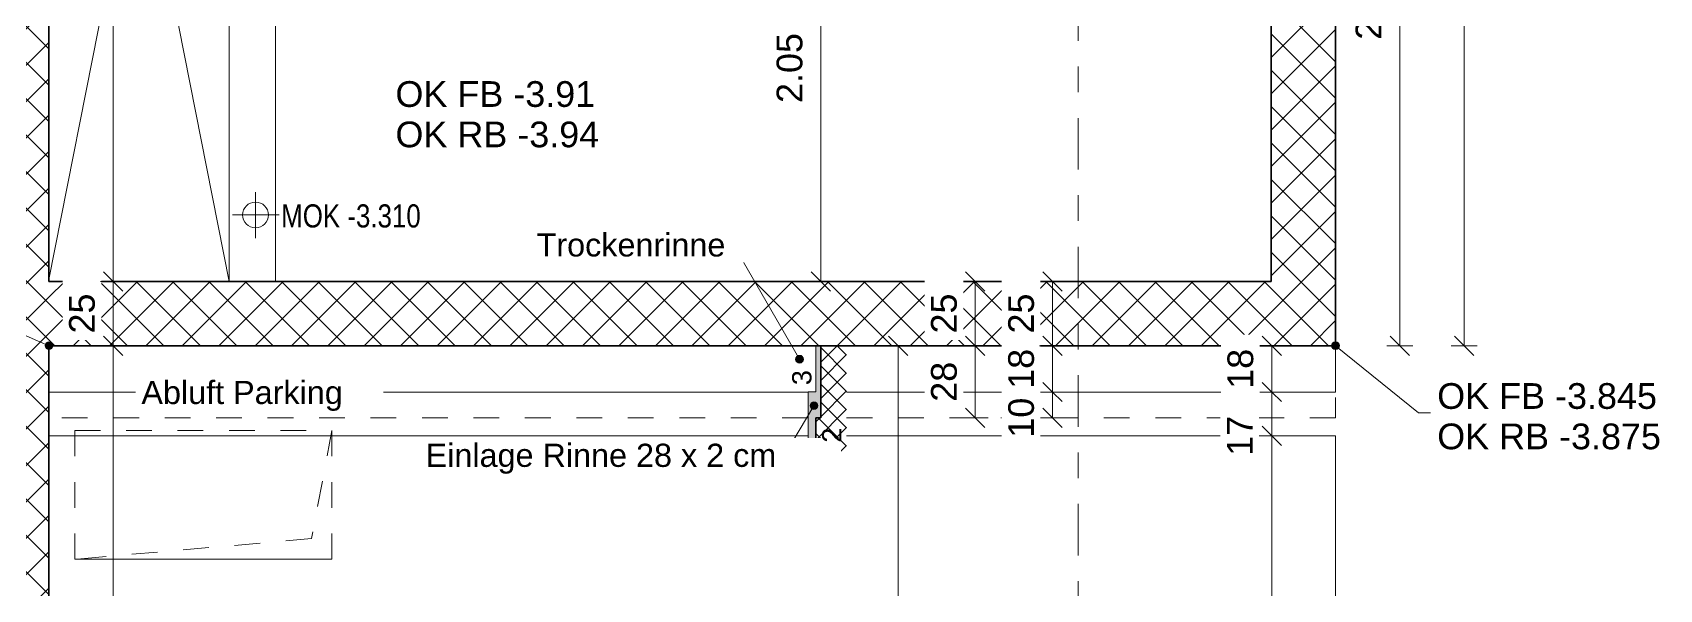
# Model space of a CAD drawing. Header units: metres. Extents: x -86 to 44, y -23 to 39.
# Drawn here: x -62.77 to -56.45, y 23.55 to 25.72 of the extents above; entities that cross this region are included whole.
import ezdxf

# ---------------------------------------------------------------- set-up
doc = ezdxf.new("R2010")
doc.units = ezdxf.units.M
for name, pattern in [('_Rasterlinie_', [0.375, 0.2, -0.05, 0.075, -0.05]), ('_Verdeckte Linien_', [0.15, 0.1, -0.05]), ('Gestrichelt', [0.1, 0.05, -0.05]), ('Strichpunkt - Fein', [0.2, 0.1, -0.05, 0, -0.05])]:
    doc.linetypes.add(name, pattern=pattern)
for name, color, linetype, lineweight in [('A-____-____-DIMS', 7, 'Continuous', 5), ('A-____-____-DIMS-50', 7, 'Continuous', 5), ('A-DETL-GENF-OTLN', 7, 'Continuous', 9), ('A-FLOR-____-OTLN', 7, 'Continuous', 9), ('A-GENM-____-OTLN', 7, 'Continuous', 9), ('A-WALL-____-MCUT', 7, 'Continuous', 35), ('A-WALL-____-PATT', 7, 'Continuous', 35), ('C-PRKG-____-OTLN', 7, 'Continuous', 9), ('G-____-____-DIMS', 7, 'Continuous', 5), ('I-WALL-____-OTLN', 7, 'Continuous', 9), ('S-GRID-____-OTLN', 7, 'Continuous', 5), ('Text', 7, 'Continuous', 5)]:
    doc.layers.add(name, color=color, linetype=linetype, lineweight=lineweight)
doc.layers.add('A-DETL-____-OTLN', color=5, linetype='Continuous', lineweight=9, true_color=0x0000ff)
doc.styles.add('Arial', font='arial.ttf', dxfattribs={"height": 0.09})
doc.styles.add('Arial_1', font='arial.ttf', dxfattribs={"height": 0.1})
doc.styles.add('Arial_2', font='arial.ttf', dxfattribs={"height": 0.075})
doc.styles.add('Arial_4', font='arial.ttf', dxfattribs={"width": 0.8, "height": 0.09})
doc.dimstyles.new('Arial_2_00mm_fein_2', dxfattribs={"dimscale": 0.3048, "dimtxt": 0.102026, "dimasz": 0.246063, "dimexe": 0.164042, "dimexo": 0.0625, "dimgap": 0.123031, "dimtad": 1, "dimrnd": 0.005, "dimzin": 0, "dimdsep": 46, "dimtxsty": 'Arial_1', "dimblk1": 'OBLIQUE', "dimblk2": 'OBLIQUE', "dimsah": 1, "dimcen": 0.09, "dimazin": 0, "dimtfac": 1, "dimtdec": 4, "dimtix": 1, "dimtmove": 0, "dimatfit": 3, "dimfxl": 0.164042, "dimfxlon": 1, "dimtvp": 1, "dimtfill": 1, "dimtolj": 1, "dimtzin": 0, "dimarcsym": 2})
doc.dimstyles.new('SUB_Rohbau_fein_1', dxfattribs={"dimscale": 0.3048, "dimtxt": 0.102026, "dimasz": 0.246063, "dimexe": 0.164042, "dimexo": 0.0625, "dimgap": 0.123031, "dimtad": 1, "dimrnd": 0.005, "dimzin": 0, "dimdsep": 46, "dimtxsty": 'Arial_1', "dimblk1": 'OBLIQUE', "dimblk2": 'OBLIQUE', "dimsah": 1, "dimcen": 0.09, "dimazin": 0, "dimtfac": 1, "dimtdec": 4, "dimtix": 1, "dimtmove": 0, "dimatfit": 3, "dimfxl": 0.164042, "dimfxlon": 1, "dimtvp": 1, "dimtfill": 1, "dimtolj": 1, "dimtzin": 0, "dimarcsym": 2})
doc.dimstyles.new('SUB_Rohbau_fein_2', dxfattribs={"dimscale": 0.3048, "dimtxt": 0.102026, "dimasz": 0.246063, "dimexe": 0.164042, "dimexo": 0.0625, "dimgap": 0.123031, "dimtad": 1, "dimrnd": 0.005, "dimzin": 0, "dimdsep": 46, "dimtxsty": 'Arial_1', "dimblk1": 'OBLIQUE', "dimblk2": 'OBLIQUE', "dimsah": 1, "dimcen": 0.09, "dimazin": 0, "dimtfac": 1, "dimtdec": 4, "dimtix": 1, "dimtmove": 2, "dimatfit": 3, "dimfxl": 0.164042, "dimfxlon": 1, "dimtvp": 1, "dimtfill": 1, "dimtolj": 1, "dimtzin": 0, "dimarcsym": 2})
doc.dimstyles.new('SUB_Rohbau_fein_3', dxfattribs={"dimscale": 0.3048, "dimtxt": 0.102026, "dimasz": 0.246063, "dimexe": 0.164042, "dimexo": 0.0625, "dimgap": 0.123031, "dimtad": 1, "dimdec": 1, "dimlfac": 100, "dimrnd": 0.5, "dimdsep": 46, "dimtxsty": 'Arial_1', "dimblk1": 'OBLIQUE', "dimblk2": 'OBLIQUE', "dimsah": 1, "dimcen": 0.09, "dimazin": 0, "dimtfac": 1, "dimtdec": 4, "dimtix": 1, "dimtmove": 2, "dimatfit": 3, "dimfxl": 0.164042, "dimfxlon": 1, "dimtvp": 1, "dimtfill": 1, "dimtolj": 1, "dimtzin": 0, "dimarcsym": 2})
doc.dimstyles.new('SUB_Rohbau_fein_6', dxfattribs={"dimscale": 0.3048, "dimtxt": 0.102026, "dimasz": 0.246063, "dimexe": 0.164042, "dimexo": 0.0625, "dimgap": 0.123031, "dimtad": 1, "dimdec": 1, "dimlfac": 100, "dimrnd": 0.5, "dimdsep": 46, "dimtxsty": 'Arial_1', "dimblk1": 'OBLIQUE', "dimblk2": 'OBLIQUE', "dimsah": 1, "dimcen": 0.09, "dimazin": 0, "dimtfac": 1, "dimtdec": 4, "dimtix": 1, "dimtmove": 0, "dimatfit": 3, "dimfxl": 0.164042, "dimfxlon": 1, "dimtvp": 1, "dimtfill": 1, "dimtolj": 1, "dimtzin": 0, "dimarcsym": 2})
doc.dimstyles.new('SUB_Rohbau_fein_7', dxfattribs={"dimscale": 0.3048, "dimtxt": 0.102026, "dimasz": 0.246063, "dimexe": 0.164042, "dimexo": 0.0625, "dimgap": 0.123031, "dimtad": 1, "dimrnd": 0.005, "dimzin": 0, "dimdsep": 46, "dimtxsty": 'Arial_1', "dimblk1": 'OBLIQUE', "dimblk2": 'OBLIQUE', "dimsah": 1, "dimcen": 0.09, "dimazin": 0, "dimtfac": 1, "dimtdec": 4, "dimtix": 1, "dimtmove": 0, "dimatfit": 3, "dimfxl": 0.164042, "dimfxlon": 1, "dimtvp": 1, "dimtfill": 1, "dimtolj": 1, "dimtzin": 0, "dimarcsym": 2})
doc.dimstyles.new('SUB_Rohbau_fein_8', dxfattribs={"dimscale": 0.3048, "dimtxt": 0.102026, "dimasz": 0.246063, "dimexe": 0.164042, "dimexo": 0.0625, "dimgap": 0.123031, "dimtad": 1, "dimdec": 1, "dimlfac": 100, "dimrnd": 0.5, "dimdsep": 46, "dimtxsty": 'Arial_1', "dimblk1": 'OBLIQUE', "dimblk2": 'OBLIQUE', "dimsah": 1, "dimcen": 0.09, "dimazin": 0, "dimtfac": 1, "dimtdec": 4, "dimtix": 1, "dimtmove": 0, "dimatfit": 3, "dimfxl": 0.164042, "dimfxlon": 1, "dimtvp": 1, "dimtfill": 1, "dimtolj": 1, "dimtzin": 0, "dimarcsym": 2})
pattern_1 = [(45, (0, 0), (-0.07071068, 0.07071068), []), (135, (0, 0), (-0.07071068, -0.07071068), [])]

# ---------------------------------------------------------------- blocks, each defined once
blk = doc.blocks.new('PP_Parkplatz - 2650 x 5000-8868460--01_UG_OK_FFB_AF')
at = {"layer": 'C-PRKG-____-OTLN', "color": 253, "true_color": 0x999999}
for p, q in [((-62.708, 24.151), (-62.608, 24.151)), ((-62.708, 24.151), (-62.708, 21.5016)), ((-62.608, 24.151), (-62.708, 24.151)), ((-62.708, 24.151), (-62.608, 24.151)), ((-62.708, 21.5016), (-62.708, 24.151)), ((-62.608, 24.151), (-61.608, 24.151)), ((-61.608, 24.151), (-62.608, 24.151)), ((-62.608, 24.151), (-61.608, 24.151)), ((-61.608, 24.151), (-59.758, 24.151)), ((-59.758, 24.151), (-61.608, 24.151)), ((-61.608, 24.151), (-59.758, 24.151)), ((-59.608, 24.151), (-57.708, 24.151)), ((-57.708, 24.151), (-59.608, 24.151)), ((-59.608, 24.151), (-57.708, 24.151)), ((-57.708, 24.151), (-57.708, 21.5016)), ((-57.708, 21.5016), (-57.708, 24.151)), ((-57.708, 24.151), (-57.708, 21.5016)), ((-57.708, 24.151), (-57.708, 24.151)), ((-62.708, 21.5016), (-57.708, 21.5016)), ((-62.708, 21.5016), (-57.708, 21.5016)), ((-57.708, 21.5016), (-62.708, 21.5016)), ((-57.708, 21.5016), (-57.708, 21.5016))]:
    blk.add_line(p, q, dxfattribs=at)
blk = doc.blocks.new('AM_Deckenöffnung rechteckig - DD-31170945--01_UG_OK_FFB_AF')
at = {"layer": 'A-GENM-____-OTLN', "linetype": '_Verdeckte Linien_'}
for p, q in [((-0.25, 0.5), (0.25, 0.5)), ((-0.25, -0.5), (-0.25, 0.5)), ((0.25, 0.5), (0.25, -0.5)), ((0.25, -0.5), (-0.25, -0.5))]:
    blk.add_line(p, q, dxfattribs=at)
blk = doc.blocks.new('AM_BD_DD_Symbol - DD-31170954--01_UG_OK_FFB_AF')
at = {"layer": 'A-DETL-GENF-OTLN', "linetype": 'Strichpunkt - Fein'}
for p, q in [((0.5, 0), (0, 0)), ((0, -1), (0, 0)), ((0, 0), (0.42, -0.08)), ((0.5, -1), (0.5, 0)), ((0.42, -0.08), (0.5, -1)), ((0, -1), (0.5, -1))]:
    blk.add_line(p, q, dxfattribs=at)
blk = doc.blocks.new('DIMBLOCK957--01_UG_OK_FFB_AF')
at = {"layer": 'A-____-____-DIMS-50'}
for p, q in [((-59.408, 24.5016), (-59.4455, 24.5391)), ((-59.408, 24.5016), (-59.458, 24.5016)), ((-59.408, 24.5016), (-59.408, 21.3766)), ((-59.408, 24.5016), (-59.3705, 24.4641)), ((-59.408, 24.5016), (-59.358, 24.5016)), ((-59.408, 21.3766), (-59.458, 21.3766)), ((-59.408, 21.3766), (-59.4455, 21.4141)), ((-59.408, 21.3766), (-59.3705, 21.3391)), ((-59.408, 21.3766), (-59.358, 21.3766))]:
    blk.add_line(p, q, dxfattribs=at)
at = {"layer": 'A-____-____-DIMS-50', "color": 0, "insert": (-59.58, 22.7774), "char_height": 0.1, "width": 0.388091, "attachment_point": 1, "rotation": 90, "line_spacing_factor": 0.941778, "style": 'Arial_1', "bg_fill": 3, "box_fill_scale": 1.25, "bg_fill_color": 256, "bg_fill_true_color": 13158600, "bg_fill_transparency": 0}
blk.add_mtext('3.12\\A2\\H0.5x;\\S5^  ;\\H2x;', dxfattribs=at)
blk = doc.blocks.new('_Oblique')
at = {"color": 0, "linetype": 'ByBlock', "lineweight": -2}
blk.add_line((-0.5, -0.5), (0.5, 0.5), dxfattribs=at)
blk = doc.blocks.new('DIMBLOCK976--01_UG_OK_FFB_AF')
at = {"layer": 'A-____-____-DIMS-50'}
for p, q in [((-62.458, 24.5016), (-62.4955, 24.5391)), ((-62.458, 24.5016), (-62.508, 24.5016)), ((-62.458, 12.5516), (-62.458, 24.5016)), ((-62.458, 24.5016), (-62.4205, 24.4641)), ((-62.458, 24.5016), (-62.408, 24.5016)), ((-62.458, 12.5516), (-62.4955, 12.5891)), ((-62.458, 12.5516), (-62.508, 12.5516)), ((-62.458, 12.5516), (-62.4205, 12.5141)), ((-62.458, 12.5516), (-62.408, 12.5516))]:
    blk.add_line(p, q, dxfattribs=at)
at = {"layer": 'A-____-____-DIMS-50', "color": 0, "insert": (-62.63, 18.3521), "char_height": 0.1, "width": 0.418697, "attachment_point": 1, "rotation": 90, "line_spacing_factor": 0.941778, "style": 'Arial_1', "bg_fill": 3, "box_fill_scale": 1.25, "bg_fill_color": 256, "bg_fill_true_color": 13158600, "bg_fill_transparency": 0}
blk.add_mtext('11.95', dxfattribs=at)
blk = doc.blocks.new('DIMBLOCK977--01_UG_OK_FFB_AF')
at = {"layer": 'A-____-____-DIMS-50'}
for p, q in [((-62.458, 24.7516), (-62.4955, 24.7891)), ((-62.458, 24.7516), (-62.508, 24.7516)), ((-62.458, 24.5016), (-62.458, 24.7516)), ((-62.458, 24.7516), (-62.4205, 24.7141)), ((-62.458, 24.7516), (-62.408, 24.7516)), ((-62.458, 24.5016), (-62.4955, 24.5391)), ((-62.458, 24.5016), (-62.508, 24.5016)), ((-62.458, 24.5016), (-62.4205, 24.4641)), ((-62.458, 24.5016), (-62.408, 24.5016))]:
    blk.add_line(p, q, dxfattribs=at)
at = {"layer": 'A-____-____-DIMS-50', "color": 0, "insert": (-62.63, 24.549), "char_height": 0.1, "width": 0.186088, "attachment_point": 1, "rotation": 90, "line_spacing_factor": 0.941778, "style": 'Arial_1', "bg_fill": 3, "box_fill_scale": 1.25, "bg_fill_color": 256, "bg_fill_true_color": 13158600, "bg_fill_transparency": 0}
blk.add_mtext('25', dxfattribs=at)
blk = doc.blocks.new('DIMBLOCK978--01_UG_OK_FFB_AF')
at = {"layer": 'A-____-____-DIMS-50'}
for p, q in [((-62.458, 28.3016), (-62.4955, 28.3391)), ((-62.458, 28.3016), (-62.508, 28.3016)), ((-62.458, 24.7516), (-62.458, 28.3016)), ((-62.458, 28.3016), (-62.4205, 28.2641)), ((-62.458, 28.3016), (-62.408, 28.3016)), ((-62.458, 24.7516), (-62.4955, 24.7891)), ((-62.458, 24.7516), (-62.508, 24.7516)), ((-62.458, 24.7516), (-62.4205, 24.7141)), ((-62.458, 24.7516), (-62.408, 24.7516))]:
    blk.add_line(p, q, dxfattribs=at)
at = {"layer": 'A-____-____-DIMS-50', "color": 0, "insert": (-62.63, 26.3909), "char_height": 0.1, "width": 0.325653, "attachment_point": 1, "rotation": 90, "line_spacing_factor": 0.941778, "style": 'Arial_1', "bg_fill": 3, "box_fill_scale": 1.25, "bg_fill_color": 256, "bg_fill_true_color": 13158600, "bg_fill_transparency": 0}
blk.add_mtext('3.55', dxfattribs=at)
blk = doc.blocks.new('DIMBLOCK1200--01_UG_OK_FFB_AF')
at = {"layer": 'A-____-____-DIMS-50'}
for p, q in [((-57.4579, 27.1516), (-57.4954, 27.1891)), ((-57.4579, 27.1516), (-57.5079, 27.1516)), ((-57.4579, 24.5016), (-57.4579, 27.1516)), ((-57.4579, 27.1516), (-57.4204, 27.1141)), ((-57.4579, 27.1516), (-57.4079, 27.1516)), ((-57.4579, 24.5016), (-57.4954, 24.5391)), ((-57.4579, 24.5016), (-57.5079, 24.5016)), ((-57.4579, 24.5016), (-57.4204, 24.4641)), ((-57.4579, 24.5016), (-57.4079, 24.5016))]:
    blk.add_line(p, q, dxfattribs=at)
at = {"layer": 'A-____-____-DIMS-50', "color": 0, "insert": (-57.6299, 25.6909), "char_height": 0.1, "width": 0.325653, "attachment_point": 1, "rotation": 90, "line_spacing_factor": 0.941778, "style": 'Arial_1', "bg_fill": 3, "box_fill_scale": 1.25, "bg_fill_color": 256, "bg_fill_true_color": 13158600, "bg_fill_transparency": 0}
blk.add_mtext('2.65', dxfattribs=at)
blk = doc.blocks.new('DIMBLOCK1203--01_UG_OK_FFB_AF')
at = {"layer": 'A-____-____-DIMS-50'}
for p, q in [((-57.2079, 29.8016), (-57.2579, 29.8016)), ((-57.2079, 29.8016), (-57.2454, 29.8391)), ((-57.2079, 24.5016), (-57.2079, 29.8016)), ((-57.2079, 29.8016), (-57.1704, 29.7641)), ((-57.2079, 29.8016), (-57.1579, 29.8016)), ((-57.2079, 24.5016), (-57.2454, 24.5391)), ((-57.2079, 24.5016), (-57.2579, 24.5016)), ((-57.2079, 24.5016), (-57.1704, 24.4641)), ((-57.2079, 24.5016), (-57.1579, 24.5016))]:
    blk.add_line(p, q, dxfattribs=at)
at = {"layer": 'A-____-____-DIMS-50', "color": 0, "insert": (-57.3799, 27.0159), "char_height": 0.1, "width": 0.325653, "attachment_point": 1, "rotation": 90, "line_spacing_factor": 0.941778, "style": 'Arial_1', "bg_fill": 3, "box_fill_scale": 1.25, "bg_fill_color": 256, "bg_fill_true_color": 13158600, "bg_fill_transparency": 0}
blk.add_mtext('5.30', dxfattribs=at)
blk = doc.blocks.new('DIMBLOCK1204--01_UG_OK_FFB_AF')
at = {"layer": 'A-____-____-DIMS-50'}
for p, q in [((-57.9558, 24.151), (-57.9933, 24.1885)), ((-57.9558, 24.151), (-58.0058, 24.151)), ((-57.9558, 21.5016), (-57.9558, 24.151)), ((-57.9558, 24.151), (-57.9183, 24.1135)), ((-57.9558, 24.151), (-57.9058, 24.151)), ((-57.9558, 21.5016), (-58.0058, 21.5016)), ((-57.9558, 21.5016), (-57.9933, 21.5391)), ((-57.9558, 21.5016), (-57.9183, 21.4641)), ((-57.9558, 21.5016), (-57.9058, 21.5016))]:
    blk.add_line(p, q, dxfattribs=at)
at = {"layer": 'A-____-____-DIMS-50', "color": 0, "insert": (-58.1902, 22.8264), "char_height": 0.1, "width": 0.325653, "attachment_point": 1, "rotation": 90, "line_spacing_factor": 0.941778, "style": 'Arial_1', "bg_fill": 3, "box_fill_scale": 1.25, "bg_fill_color": 256, "bg_fill_true_color": 13158600, "bg_fill_transparency": 0}
blk.add_mtext('2.65', dxfattribs=at)
blk = doc.blocks.new('DIMBLOCK1205--01_UG_OK_FFB_AF')
at = {"layer": 'A-____-____-DIMS-50'}
for p, q in [((-57.9558, 24.3216), (-57.9933, 24.3591)), ((-57.9558, 24.3216), (-58.0058, 24.3216)), ((-57.9558, 24.151), (-57.9558, 24.3216)), ((-57.9558, 24.3216), (-57.9183, 24.2841)), ((-57.9558, 24.3216), (-57.9058, 24.3216)), ((-57.9558, 24.151), (-57.9933, 24.1885)), ((-57.9558, 24.151), (-58.0058, 24.151)), ((-57.9558, 24.151), (-57.9183, 24.1135)), ((-57.9558, 24.151), (-57.9058, 24.151))]:
    blk.add_line(p, q, dxfattribs=at)
at = {"layer": 'A-____-____-DIMS-50', "color": 0, "insert": (-58.13, 24.0737), "char_height": 0.1, "width": 0.186088, "attachment_point": 1, "rotation": 90, "line_spacing_factor": 0.941778, "style": 'Arial_1', "bg_fill": 3, "box_fill_scale": 1.25, "bg_fill_color": 256, "bg_fill_true_color": 13158600, "bg_fill_transparency": 0}
blk.add_mtext('17', dxfattribs=at)
blk = doc.blocks.new('DIMBLOCK1206--01_UG_OK_FFB_AF')
at = {"layer": 'A-____-____-DIMS-50'}
for p, q in [((-57.9558, 24.5016), (-57.9933, 24.5391)), ((-57.9558, 24.5016), (-58.0058, 24.5016)), ((-57.9558, 24.3216), (-57.9558, 24.5016)), ((-57.9558, 24.5016), (-57.9183, 24.4641)), ((-57.9558, 24.5016), (-57.9058, 24.5016)), ((-57.9558, 24.3216), (-57.9933, 24.3591)), ((-57.9558, 24.3216), (-58.0058, 24.3216)), ((-57.9558, 24.3216), (-57.9183, 24.2841)), ((-57.9558, 24.3216), (-57.9058, 24.3216))]:
    blk.add_line(p, q, dxfattribs=at)
at = {"layer": 'A-____-____-DIMS-50', "color": 0, "insert": (-58.1279, 24.334), "char_height": 0.1, "width": 0.186088, "attachment_point": 1, "rotation": 90, "line_spacing_factor": 0.941778, "style": 'Arial_1', "bg_fill": 3, "box_fill_scale": 1.25, "bg_fill_color": 256, "bg_fill_true_color": 13158600, "bg_fill_transparency": 0}
blk.add_mtext('18', dxfattribs=at)
blk = doc.blocks.new('DIMBLOCK1207--01_UG_OK_FFB_AF')
at = {"layer": 'A-____-____-DIMS-50'}
for p, q in [((-59.708, 26.8016), (-59.7455, 26.8391)), ((-59.708, 26.8016), (-59.758, 26.8016)), ((-59.708, 24.7516), (-59.708, 26.8016)), ((-59.708, 26.8016), (-59.6705, 26.7641)), ((-59.708, 26.8016), (-59.658, 26.8016)), ((-59.708, 24.7516), (-59.7455, 24.7891)), ((-59.708, 24.7516), (-59.758, 24.7516)), ((-59.708, 24.7516), (-59.6705, 24.7141)), ((-59.708, 24.7516), (-59.658, 24.7516))]:
    blk.add_line(p, q, dxfattribs=at)
at = {"layer": 'A-____-____-DIMS-50', "color": 0, "insert": (-59.88, 25.4452), "char_height": 0.1, "width": 0.325653, "attachment_point": 1, "rotation": 90, "line_spacing_factor": 0.941778, "style": 'Arial_1', "bg_fill": 3, "box_fill_scale": 1.25, "bg_fill_color": 256, "bg_fill_true_color": 13158600, "bg_fill_transparency": 0}
blk.add_mtext('2.05', dxfattribs=at)
blk = doc.blocks.new('Höhenkoten - Kreuz leer-8422377--01_UG_OK_FFB_AF')
at = {"layer": 'G-____-____-DIMS'}
for p, q in [((0, 0.0024), (0, 0.00318)), ((0, 0.0029), (0, -0.0001)), ((-0.001, 0.0014), (-0.0018, 0.0014)), ((-0.0015, 0.0014), (0.0015, 0.0014)), ((0, 0.0014), (-0.001, 0.0014)), ((-0.001, 0.0014), (0, 0.0014)), ((0, 0.0024), (0, 0.0014)), ((0, 0.0014), (0, 0.0024)), ((0, 0.0004), (0, 0.0014)), ((0, 0.0014), (0.001, 0.0014)), ((0.001, 0.0014), (0, 0.0014)), ((0, 0.0014), (0, 0.0004)), ((0.001, 0.0014), (0.00183, 0.0014)), ((0, 0.0004), (0, -0.00039))]:
    blk.add_line(p, q, dxfattribs=at)
for start, end in [(360, 180), (90, 180), (180, 270), (180, 360), (360, 90), (270, 360)]:
    blk.add_arc((0, 0.0014), 0.001, start, end, dxfattribs=at)
blk = doc.blocks.new('DIMBLOCK2053--01_UG_OK_FFB_AF')
at = {"layer": 'A-____-____-DIMS-50'}
for p, q in [((-58.808, 24.3216), (-58.8455, 24.3591)), ((-58.808, 24.3216), (-58.858, 24.3216)), ((-58.808, 24.2209), (-58.808, 24.3216)), ((-58.808, 24.3216), (-58.7705, 24.2841)), ((-58.808, 24.3216), (-58.758, 24.3216)), ((-58.808, 24.2209), (-58.858, 24.2209)), ((-58.808, 24.2209), (-58.8455, 24.2584)), ((-58.808, 24.2209), (-58.7705, 24.1834)), ((-58.808, 24.2209), (-58.758, 24.2209))]:
    blk.add_line(p, q, dxfattribs=at)
at = {"layer": 'A-____-____-DIMS-50', "color": 0, "insert": (-58.98, 24.1441), "char_height": 0.1, "width": 0.186088, "attachment_point": 1, "rotation": 90, "line_spacing_factor": 0.941778, "style": 'Arial_1', "bg_fill": 3, "box_fill_scale": 1.25, "bg_fill_color": 256, "bg_fill_true_color": 13158600, "bg_fill_transparency": 0}
blk.add_mtext('10', dxfattribs=at)
blk = doc.blocks.new('DIMBLOCK2054--01_UG_OK_FFB_AF')
at = {"layer": 'A-____-____-DIMS-50'}
for p, q in [((-58.808, 24.5016), (-58.8455, 24.5391)), ((-58.808, 24.5016), (-58.858, 24.5016)), ((-58.808, 24.3216), (-58.808, 24.5016)), ((-58.808, 24.5016), (-58.7705, 24.4641)), ((-58.808, 24.5016), (-58.758, 24.5016)), ((-58.808, 24.3216), (-58.8455, 24.3591)), ((-58.808, 24.3216), (-58.858, 24.3216)), ((-58.808, 24.3216), (-58.7705, 24.2841)), ((-58.808, 24.3216), (-58.758, 24.3216))]:
    blk.add_line(p, q, dxfattribs=at)
at = {"layer": 'A-____-____-DIMS-50', "color": 0, "insert": (-58.98, 24.334), "char_height": 0.1, "width": 0.186088, "attachment_point": 1, "rotation": 90, "line_spacing_factor": 0.941778, "style": 'Arial_1', "bg_fill": 3, "box_fill_scale": 1.25, "bg_fill_color": 256, "bg_fill_true_color": 13158600, "bg_fill_transparency": 0}
blk.add_mtext('18', dxfattribs=at)
blk = doc.blocks.new('DIMBLOCK2055--01_UG_OK_FFB_AF')
at = {"layer": 'A-____-____-DIMS-50'}
for p, q in [((-58.808, 24.7516), (-58.8455, 24.7891)), ((-58.808, 24.7516), (-58.858, 24.7516)), ((-58.808, 24.5016), (-58.808, 24.7516)), ((-58.808, 24.7516), (-58.7705, 24.7141)), ((-58.808, 24.7516), (-58.758, 24.7516)), ((-58.808, 24.5016), (-58.8455, 24.5391)), ((-58.808, 24.5016), (-58.858, 24.5016)), ((-58.808, 24.5016), (-58.7705, 24.4641)), ((-58.808, 24.5016), (-58.758, 24.5016))]:
    blk.add_line(p, q, dxfattribs=at)
at = {"layer": 'A-____-____-DIMS-50', "color": 0, "insert": (-58.98, 24.549), "char_height": 0.1, "width": 0.186088, "attachment_point": 1, "rotation": 90, "line_spacing_factor": 0.941778, "style": 'Arial_1', "bg_fill": 3, "box_fill_scale": 1.25, "bg_fill_color": 256, "bg_fill_true_color": 13158600, "bg_fill_transparency": 0}
blk.add_mtext('25', dxfattribs=at)
blk = doc.blocks.new('DIMBLOCK2056--01_UG_OK_FFB_AF')
at = {"layer": 'A-____-____-DIMS-50'}
for p, q in [((-59.108, 24.5016), (-59.1455, 24.5391)), ((-59.108, 24.5016), (-59.158, 24.5016)), ((-59.108, 24.2209), (-59.108, 24.5016)), ((-59.108, 24.5016), (-59.0705, 24.4641)), ((-59.108, 24.5016), (-59.058, 24.5016)), ((-59.108, 24.2209), (-59.158, 24.2209)), ((-59.108, 24.2209), (-59.1455, 24.2584)), ((-59.108, 24.2209), (-59.0705, 24.1834)), ((-59.108, 24.2209), (-59.058, 24.2209))]:
    blk.add_line(p, q, dxfattribs=at)
at = {"layer": 'A-____-____-DIMS-50', "color": 0, "insert": (-59.28, 24.2837), "char_height": 0.1, "width": 0.186088, "attachment_point": 1, "rotation": 90, "line_spacing_factor": 0.941778, "style": 'Arial_1', "bg_fill": 3, "box_fill_scale": 1.25, "bg_fill_color": 256, "bg_fill_true_color": 13158600, "bg_fill_transparency": 0}
blk.add_mtext('28', dxfattribs=at)
blk = doc.blocks.new('DIMBLOCK2057--01_UG_OK_FFB_AF')
at = {"layer": 'A-____-____-DIMS-50'}
for p, q in [((-59.108, 24.7516), (-59.1455, 24.7891)), ((-59.108, 24.7516), (-59.158, 24.7516)), ((-59.108, 24.5016), (-59.108, 24.7516)), ((-59.108, 24.7516), (-59.0705, 24.7141)), ((-59.108, 24.7516), (-59.058, 24.7516)), ((-59.108, 24.5016), (-59.1455, 24.5391)), ((-59.108, 24.5016), (-59.158, 24.5016)), ((-59.108, 24.5016), (-59.0705, 24.4641)), ((-59.108, 24.5016), (-59.058, 24.5016))]:
    blk.add_line(p, q, dxfattribs=at)
at = {"layer": 'A-____-____-DIMS-50', "color": 0, "insert": (-59.28, 24.549), "char_height": 0.1, "width": 0.186088, "attachment_point": 1, "rotation": 90, "line_spacing_factor": 0.941778, "style": 'Arial_1', "bg_fill": 3, "box_fill_scale": 1.25, "bg_fill_color": 256, "bg_fill_true_color": 13158600, "bg_fill_transparency": 0}
blk.add_mtext('25', dxfattribs=at)

msp = doc.modelspace()

# ---------------------------------------------------------------- hatches: boundary and pattern name
at = {"layer": 'A-DETL-GENF-OTLN', "true_color": 0xffffff}
msp.add_hatch(color=7, dxfattribs=at).paths.add_polyline_path([(-59.728, 24.0716), (-59.728, 24.2216), (-59.708, 24.2216), (-59.708, 24.5016), (-59.728, 24.5016), (-59.728, 24.3222), (-59.758, 24.3216), (-59.758, 24.0716)])
at = {"layer": 'A-DETL-GENF-OTLN', "true_color": 0xc0c0c0}
h = msp.add_hatch(dxfattribs=at)
h.set_pattern_fill('FP_19', color=9, style=0, pattern_type=2)
h.set_pattern_definition([(45, (0, 0), (-0.03535534, 0.03535534), []), (135, (0, 0), (-0.03535534, -0.03535534), [])])
h.paths.add_polyline_path([(-59.608, 24.0716), (-59.608, 24.5016), (-59.708, 24.5016), (-59.708, 24.2216), (-59.728, 24.2216), (-59.728, 24.0716), (-59.708, 24.0716)])
at = {"layer": 'A-WALL-____-PATT', "lineweight": 9}
h = msp.add_hatch(dxfattribs=at)
h.set_pattern_fill('FP_1', color=256, style=0, pattern_type=2)
h.set_pattern_definition(pattern_1)
h.paths.add_polyline_path([(-57.708, 24.5016), (-57.708, 27.1516), (-57.958, 27.1516), (-57.958, 24.5016)])
h.paths.add_polyline_path([(-57.958, 28.2016), (-57.708, 28.2016), (-57.708, 29.8016), (-57.958, 29.8016), (-57.958, 28.3016)])
h = msp.add_hatch(dxfattribs=at)
h.set_pattern_fill('FP_1', color=256, style=0, pattern_type=2)
h.set_pattern_definition(pattern_1)
h.paths.add_polyline_path([(-62.708, 12.8516), (-62.708, 28.1075), (-63.008, 28.1075), (-63.008, 12.8516)])
h = msp.add_hatch(dxfattribs=at)
h.set_pattern_fill('FP_1', color=256, style=0, pattern_type=2)
h.set_pattern_definition(pattern_1)
h.paths.add_polyline_path([(-57.958, 24.5016), (-57.958, 24.7516), (-62.708, 24.7516), (-62.708, 24.5016), (-58.7934, 24.5016)])
at = {"layer": 'G-____-____-DIMS', "lineweight": 9}
h = msp.add_hatch(color=256, dxfattribs=at)
edge = h.paths.add_edge_path()
edge.add_arc((-62.708, 24.5016), 0.015, 0, 360)
h = msp.add_hatch(color=256, dxfattribs=at)
edge = h.paths.add_edge_path()
edge.add_arc((-57.708, 24.5016), 0.015, 0, 360)
at = {"layer": 'Text'}
h = msp.add_hatch(color=256, dxfattribs=at)
edge = h.paths.add_edge_path()
edge.add_arc((-59.791, 24.4491), 0.015, 0, 360)
h = msp.add_hatch(color=256, dxfattribs=at)
edge = h.paths.add_edge_path()
edge.add_arc((-59.735, 24.2685), 0.015, 0, 360)

# ---------------------------------------------------------------- linework, layer by layer
at = {"layer": 'A-DETL-____-OTLN', "color": 7}
for p, q in [((-59.728, 24.3222), (-59.728, 24.5016)), ((-59.758, 24.0716), (-59.758, 24.3222)), ((-59.758, 24.3222), (-59.728, 24.3222))]:
    msp.add_line(p, q, dxfattribs=at)
at = {"layer": 'A-DETL-____-OTLN', "color": 7, "lineweight": 35}
for p, q in [((-59.728, 24.5016), (-59.608, 24.5016)), ((-59.708, 24.2216), (-59.708, 24.5016)), ((-59.728, 24.0716), (-59.728, 24.2216)), ((-59.728, 24.2216), (-59.708, 24.2216))]:
    msp.add_line(p, q, dxfattribs=at)
at = {"layer": 'A-DETL-____-OTLN', "color": 7, "linetype": 'Gestrichelt'}
for p, q in [((-57.708, 24.5009), (-57.708, 24.2209)), ((-59.758, 24.2209), (-62.708, 24.2209)), ((-57.708, 24.2209), (-59.608, 24.2209))]:
    msp.add_line(p, q, dxfattribs=at)
at = {"layer": 'A-FLOR-____-OTLN'}
for p, q in [((-62.008, 28.3016), (-62.708, 24.7591)), ((-62.008, 24.7516), (-62.708, 28.294)), ((-59.728, 24.5009), (-62.708, 24.5009)), ((-57.708, 24.5009), (-59.608, 24.5009)), ((-57.708, 24.5016), (-57.708, 24.3216)), ((-59.758, 24.3216), (-62.708, 24.3216)), ((-57.708, 24.3216), (-59.608, 24.3216))]:
    msp.add_line(p, q, dxfattribs=at)
at = {"layer": 'A-WALL-____-MCUT'}
for p, q in [((-62.708, 24.7516), (-62.708, 28.3016)), ((-57.708, 24.5016), (-57.708, 27.1516)), ((-57.958, 26.8016), (-57.958, 24.7516)), ((-57.958, 24.7516), (-62.708, 24.7516)), ((-62.708, 24.5016), (-59.728, 24.5016)), ((-62.708, 12.5516), (-62.708, 24.5016)), ((-59.608, 24.5016), (-57.708, 24.5016))]:
    msp.add_line(p, q, dxfattribs=at)
at = {"layer": 'G-____-____-DIMS'}
for p, q in [((-62.708, 24.5016), (-63.3309, 24.7729)), ((-57.3853, 24.2412), (-57.3384, 24.2412))]:
    msp.add_line(p, q, dxfattribs=at)
at = {"layer": 'G-____-____-DIMS', "lineweight": 9}
for centre in [(-62.708, 24.5016), (-57.708, 24.5016)]:
    msp.add_circle(centre, 0.015, dxfattribs=at)
at = {"layer": 'I-WALL-____-OTLN'}
for p, q in [((-62.008, 24.7516), (-62.008, 28.3016)), ((-61.828, 28.3016), (-61.828, 24.7516))]:
    msp.add_line(p, q, dxfattribs=at)
at = {"layer": 'S-GRID-____-OTLN', "color": 8, "linetype": '_Rasterlinie_', "true_color": 0x808080}
msp.add_line((-58.708, -7.8134), (-58.708, 34.9016), dxfattribs=at)
at = {"layer": 'Text'}
for p, q in [((-59.735, 24.2685), (-59.8489, 24.0756)), ((-59.8489, 24.0756), (-59.8797, 24.0756))]:
    msp.add_line(p, q, dxfattribs=at)
for centre in [(-59.791, 24.4491), (-59.735, 24.2685)]:
    msp.add_circle(centre, 0.015, dxfattribs=at)

# ---------------------------------------------------------------- block references
at = {"layer": 'A-GENM-____-OTLN', "linetype": '_Verdeckte Linien_', "rotation": 270.0000000000005}
msp.add_blockref('AM_Deckenöffnung rechteckig - DD-31170945--01_UG_OK_FFB_AF', (-62.108, 23.9216), dxfattribs=at)
at = {"layer": 'A-GENM-____-OTLN', "rotation": 270.0000000000005}
msp.add_blockref('AM_BD_DD_Symbol - DD-31170954--01_UG_OK_FFB_AF', (-61.608, 24.1716), dxfattribs=at)
at = {"layer": 'C-PRKG-____-OTLN', "color": 253, "true_color": 0x999999}
msp.add_blockref('PP_Parkplatz - 2650 x 5000-8868460--01_UG_OK_FFB_AF', (0, 0), dxfattribs=at)
at = {"layer": 'G-____-____-DIMS', "xscale": 49.99999999999998, "yscale": 49.99999999999998, "zscale": 49.99999999999998}
msp.add_blockref('Höhenkoten - Kreuz leer-8422377--01_UG_OK_FFB_AF', (-61.9052, 24.9398), dxfattribs=at)

# ---------------------------------------------------------------- texts
at = {"layer": 'G-____-____-DIMS', "attachment_point": 1, "line_spacing_factor": 0.941778}
for s, insert, char_height, width, style in [('OK FB -3.91\\POK RB -3.94', (-61.3613, 25.53), 0.1, 0.946353, 'Arial_1'), ('MOK -3.310', (-61.8053, 25.0512), 0.09, 0.641259, 'Arial_4'), ('OK FB -3.845\\POK RB -3.875', (-57.3127, 24.3561), 0.1, 1.039397, 'Arial_1')]:
    msp.add_mtext(s, dxfattribs=dict(at, insert=insert, char_height=char_height, width=width, style=style))
at = {"layer": 'Text', "insert": (-59.8197, 24.3484), "char_height": 0.075, "width": 0.020042, "attachment_point": 1, "rotation": 90, "style": 'Arial_2'}
msp.add_mtext('3', dxfattribs=at)

# ---------------------------------------------------------------- dimensions: what is measured, and where the dimension line sits
at = {"layer": 'A-____-____-DIMS'}
dim = msp.add_linear_dim(base=(-57.4579, 27.1516), p1=(-57.5079, 24.5016), p2=(-57.5079, 27.1516), angle=90, dimstyle='Arial_2_00mm_fein_2', override={"dimpost": '<>', "dimfxl": 2.65}, dxfattribs=at)
dim.commit()
dim.dimension.update_dxf_attribs({"geometry": 'DIMBLOCK1200--01_UG_OK_FFB_AF', "text_midpoint": (-57.5464, 25.8266)})

# ---------------------------------------------------------------- next in the draw order: texts
at = {"layer": 'Text', "insert": (-62.3487, 24.3649), "char_height": 0.09, "width": 0.917932, "attachment_point": 1, "style": 'Arial', "bg_fill": 3, "box_fill_scale": 1.25, "bg_fill_color": 256, "bg_fill_true_color": 13158600, "bg_fill_transparency": 0}
msp.add_mtext('Abluft Parking', dxfattribs=at)

# ---------------------------------------------------------------- next in the draw order: dimensions: what is measured, and where the dimension line sits
at = {"layer": 'A-____-____-DIMS'}
for base, p1, p2, dimstyle, override, picture, middle in [((-57.2079, 29.8016), (-57.2579, 24.5016), (-57.2579, 29.8016), 'SUB_Rohbau_fein_7', {"dimpost": '<>', "dimfxl": 5.3}, 'DIMBLOCK1203--01_UG_OK_FFB_AF', (-57.2965, 27.1516)), ((-62.458, 24.5016), (-62.508, 12.5516), (-62.508, 24.5016), 'SUB_Rohbau_fein_7', {"dimpost": '<>', "dimfxl": 11.95}, 'DIMBLOCK976--01_UG_OK_FFB_AF', (-62.5466, 18.5266)), ((-59.108, 24.5016), (-59.158, 24.2209), (-59.158, 24.5016), 'SUB_Rohbau_fein_8', {"dimpost": '<>', "dimfxl": 0.280609}, 'DIMBLOCK2056--01_UG_OK_FFB_AF', (-59.1966, 24.3613))]:
    dim = msp.add_linear_dim(base=base, p1=p1, p2=p2, angle=90, dimstyle=dimstyle, override=override, dxfattribs=at)
    dim.commit()
    dim.dimension.update_dxf_attribs({"geometry": picture, "text_midpoint": middle})
for base, p1, p2, dimstyle, override, picture, middle in [((-59.708, 26.8016), (-59.758, 24.7516), (-59.658, 26.8016), 'SUB_Rohbau_fein_2', {"dimpost": '<>', "dimfxl": 2.052438}, 'DIMBLOCK1207--01_UG_OK_FFB_AF', (-59.8134, 25.6081)), ((-58.808, 24.3216), (-58.858, 24.2209), (-58.858, 24.3216), 'SUB_Rohbau_fein_3', {"dimpost": '<>', "dimfxl": 0.100645}, 'DIMBLOCK2053--01_UG_OK_FFB_AF', (-58.9134, 24.2371)), ((-57.9558, 24.151), (-58.0058, 21.5016), (-58.0058, 24.151), 'SUB_Rohbau_fein_2', {"dimpost": '<>', "dimfxl": 2.649455}, 'DIMBLOCK1204--01_UG_OK_FFB_AF', (-58.1236, 22.9893))]:
    dim = msp.add_linear_dim(base=base, p1=p1, p2=p2, angle=90, dimstyle=dimstyle, override=override, dxfattribs=at)
    dim.commit()
    dim.dimension.update_dxf_attribs({"geometry": picture, "text_midpoint": middle, "dimtype": 160, "text_rotation": 90})
dim = msp.add_linear_dim(base=(-59.408, 21.3766), p1=(-59.358, 24.5016), p2=(-59.358, 21.3766), angle=90, text='\\A1;3.12\\Q;{\\A1;{\\H0.5x;\\S5^ ;}}', dimstyle='SUB_Rohbau_fein_1', override={"dimpost": '<>', "dimfxl": 3.125}, dxfattribs=at)
dim.commit()
dim.dimension.update_dxf_attribs({"geometry": 'DIMBLOCK957--01_UG_OK_FFB_AF', "text_midpoint": (-59.4966, 22.9391)})

# ---------------------------------------------------------------- next in the draw order: linework, layer by layer
at = {"layer": 'G-____-____-DIMS'}
msp.add_line((-57.708, 24.5016), (-57.3853, 24.2412), dxfattribs=at)
at = {"layer": 'Text'}
msp.add_line((-59.791, 24.4491), (-60.0475, 24.8935), dxfattribs=at)

# ---------------------------------------------------------------- next in the draw order: texts
at = {"layer": 'Text', "insert": (-61.2441, 24.1206), "char_height": 0.09, "width": 1.59135, "attachment_point": 1, "style": 'Arial', "bg_fill": 3, "box_fill_scale": 1.25, "bg_fill_color": 256, "bg_fill_true_color": 13158600, "bg_fill_transparency": 0}
msp.add_mtext('Einlage Rinne 28 x 2 cm', dxfattribs=at)

# ---------------------------------------------------------------- next in the draw order: dimensions: what is measured, and where the dimension line sits
at = {"layer": 'A-____-____-DIMS'}
for base, p1, p2, dimstyle, override, picture, middle in [((-62.458, 24.7516), (-62.508, 24.5016), (-62.508, 24.7516), 'SUB_Rohbau_fein_6', {"dimpost": '<>', "dimfxl": 0.25}, 'DIMBLOCK977--01_UG_OK_FFB_AF', (-62.5466, 24.6266)), ((-59.108, 24.7516), (-59.158, 24.5016), (-59.158, 24.7516), 'SUB_Rohbau_fein_8', {"dimpost": '<>', "dimfxl": 0.25}, 'DIMBLOCK2057--01_UG_OK_FFB_AF', (-59.1966, 24.6266)), ((-58.808, 24.5016), (-58.858, 24.3216), (-58.858, 24.5016), 'SUB_Rohbau_fein_8', {"dimpost": '<>', "dimfxl": 0.179964}, 'DIMBLOCK2054--01_UG_OK_FFB_AF', (-58.8966, 24.4116))]:
    dim = msp.add_linear_dim(base=base, p1=p1, p2=p2, angle=90, dimstyle=dimstyle, override=override, dxfattribs=at)
    dim.commit()
    dim.dimension.update_dxf_attribs({"geometry": picture, "text_midpoint": middle})
dim = msp.add_linear_dim(base=(-57.9558, 24.3216), p1=(-58.0058, 24.151), p2=(-58.0058, 24.3216), angle=90, dimstyle='SUB_Rohbau_fein_3', override={"dimpost": '<>', "dimfxl": 0.170576}, dxfattribs=at)
dim.commit()
dim.dimension.update_dxf_attribs({"geometry": 'DIMBLOCK1205--01_UG_OK_FFB_AF', "text_midpoint": (-58.0634, 24.1667), "dimtype": 160, "text_rotation": 90})

# ---------------------------------------------------------------- next in the draw order: texts
at = {"layer": 'Text', "insert": (-60.8129, 24.9385), "char_height": 0.09, "width": 0.865822, "attachment_point": 1, "style": 'Arial', "bg_fill": 3, "box_fill_scale": 1.25, "bg_fill_color": 256, "bg_fill_true_color": 13158600, "bg_fill_transparency": 0}
msp.add_mtext('Trockenrinne', dxfattribs=at)
at = {"layer": 'Text', "insert": (-59.7033, 24.1246), "char_height": 0.075, "width": 0.020042, "attachment_point": 1, "rotation": 90, "style": 'Arial_2'}
msp.add_mtext('2', dxfattribs=at)

# ---------------------------------------------------------------- next in the draw order: dimensions: what is measured, and where the dimension line sits
at = {"layer": 'A-____-____-DIMS'}
for base, p1, p2, dimstyle, override, picture, middle in [((-62.458, 28.3016), (-62.508, 24.7516), (-62.508, 28.3016), 'SUB_Rohbau_fein_7', {"dimpost": '<>', "dimfxl": 3.55}, 'DIMBLOCK978--01_UG_OK_FFB_AF', (-62.5466, 26.5266)), ((-58.808, 24.7516), (-58.858, 24.5016), (-58.858, 24.7516), 'SUB_Rohbau_fein_8', {"dimpost": '<>', "dimfxl": 0.25}, 'DIMBLOCK2055--01_UG_OK_FFB_AF', (-58.8966, 24.6266)), ((-57.9558, 24.5016), (-58.0058, 24.3216), (-58.0058, 24.5016), 'SUB_Rohbau_fein_6', {"dimpost": '<>', "dimfxl": 0.179963}, 'DIMBLOCK1206--01_UG_OK_FFB_AF', (-58.0444, 24.4116))]:
    dim = msp.add_linear_dim(base=base, p1=p1, p2=p2, angle=90, dimstyle=dimstyle, override=override, dxfattribs=at)
    dim.commit()
    dim.dimension.update_dxf_attribs({"geometry": picture, "text_midpoint": middle})

doc.saveas('drawing.dxf')
